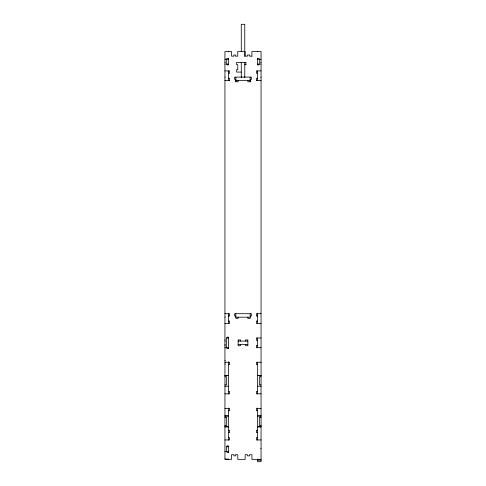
<?xml version="1.0" encoding="UTF-8"?>
<svg xmlns="http://www.w3.org/2000/svg" width="486" height="486" viewBox="0 0 486 486"><rect width="100%" height="100%" fill="white"/><g stroke="black" fill="none" stroke-linecap="round" stroke-linejoin="round"><path stroke-width="0.73" d="M238.152 80.627L238.152 81.794L235.819 81.794L235.819 79.461L234.659 79.461L234.659 77.128L251.359 77.128L251.359 79.461L250.193 79.461L250.193 81.794L247.866 81.794L247.866 80.627M241.269 76.812L241.269 77.128L241.269 62.366M244.768 76.351L244.768 77.128L244.768 62.366M251.936 56.151L249.585 56.151L249.604 54.991L247.453 54.991L247.453 56.151L245.12 56.151L245.138 51.492L237.757 51.492L237.757 56.151L235.424 56.151L235.443 54.991L233.857 54.991L233.857 56.151L231.524 56.151L231.524 51.492L224.939 51.492L224.939 459.367L231.543 459.367L231.543 454.708L233.869 454.708L233.869 455.874L235.443 455.874L235.443 454.708L237.775 454.708L237.775 459.367L245.138 459.367L245.138 454.708L247.465 454.708L247.465 455.874L249.604 455.874L249.604 454.708L251.936 454.708L251.936 459.367L261.061 459.367M224.939 59.262L228.432 59.262M257.568 59.262L261.061 59.262M224.939 62.366L225.267 62.366M260.733 62.366L261.061 62.366M224.939 64.116L225.267 64.116M226.683 64.116L228.432 64.116A0.875 0.875 0 0 1 227.557 64.99A0.875 0.875 0 0 1 226.683 64.116L226.683 59.116A0.668 0.668 0 0 1 226.889 58.648L227.084 58.502A1.033 1.033 0 0 1 228.031 58.502L228.286 58.703A0.656 0.656 0 0 1 228.432 59.116M259.317 64.116L257.568 64.116A0.875 0.875 0 0 0 258.443 64.99A0.875 0.875 0 0 0 259.317 64.116L259.317 59.116A0.656 0.656 0 0 0 259.166 58.709L258.916 58.502A1.033 1.033 0 0 0 257.969 58.502L257.768 58.648A0.668 0.668 0 0 0 257.562 59.116M260.733 64.116L261.061 64.116M244.75 64.699L245.928 64.699M224.939 70.913L229.599 70.913L229.599 73.246L228.432 73.246M261.061 70.913L256.401 70.913L256.401 73.246L257.568 73.246M241.269 72.08L236.591 72.08L236.609 69.747L237.775 69.747L237.775 64.699L236.591 64.699L236.609 62.366L245.928 62.366L245.916 64.699M224.939 77.128L225.267 77.128M260.733 77.128L261.061 77.128M228.432 78.295L229.617 78.295L229.617 80.627M257.586 78.295L256.401 78.295L256.42 80.627M224.939 80.627L229.696 80.627M235.813 80.627L250.187 80.627M256.304 80.627L261.061 80.627M224.939 313.701L229.599 313.701L229.599 316.028L228.432 316.028M261.061 313.701L256.401 313.701L256.401 316.028L257.568 316.028M235.819 316.028L234.659 316.028L234.659 313.701L251.359 313.701L251.359 316.028L250.193 316.028M224.939 317.194L225.267 317.194M235.813 317.194L250.187 317.194M228.432 321.082L229.599 321.082L229.599 323.409L224.939 323.409M257.568 321.082L256.401 321.082L256.401 323.409L261.061 323.409M226.683 337.977L228.432 337.977A0.875 0.875 0 0 0 227.557 337.102A0.875 0.875 0 0 0 226.683 337.977L226.683 347.69A0.875 0.875 0 0 0 227.557 348.565A0.875 0.875 0 0 0 228.432 347.69L224.939 347.69M261.061 337.977L256.401 337.977L256.401 340.309L257.568 340.309M224.939 339.921L225.267 339.921M224.939 341.087L225.267 341.087M238.146 341.087L247.854 341.087M224.939 344.58L225.267 344.58M238.146 344.58L247.854 344.58M257.568 345.358L256.401 345.358L256.401 347.69L261.061 347.69M224.939 345.746L225.267 345.746M224.939 360.509L225.267 360.509M224.939 362.258L229.599 362.258L229.599 364.585L228.432 364.585M261.061 362.258L256.401 362.258L256.401 364.585L257.568 364.585M224.939 364.002L225.267 364.002M224.939 375.356L228.432 375.356M257.568 375.356L261.061 375.356M224.939 375.405L228.432 375.405M257.568 375.405L261.061 375.405M224.939 376.735L226.683 376.735L226.683 384.894L224.939 384.894M261.061 376.735L259.317 376.735L259.317 384.894L261.061 384.894M224.939 386.273L228.432 386.224M257.568 386.224L261.061 386.224M228.432 391.485L229.599 391.485L229.599 393.818L224.939 393.818M257.568 391.485L256.401 391.485L256.401 393.818L261.061 393.818M224.939 408.386L229.599 408.386L229.599 410.713L228.432 410.713M261.061 408.386L256.401 408.386L256.401 410.713L257.568 410.713M224.939 415.931L228.432 415.931M257.568 415.931L261.061 415.931M224.939 415.98L228.432 415.98M257.568 415.98L261.061 415.98M224.939 417.31L226.683 417.31L226.683 425.469L224.939 425.469M261.061 417.31L259.317 417.31L259.317 425.469L261.061 425.469M224.939 426.799L228.432 426.799M257.568 426.799L261.061 426.799M224.939 426.848L228.432 426.848M257.568 426.848L261.061 426.848M228.432 430.238L229.599 430.238L229.599 432.564L228.432 432.564M257.568 430.238L256.401 430.238L256.401 432.564L257.568 432.564M228.432 437.619L229.599 437.619L229.599 439.945L224.939 439.945M257.568 437.619L256.401 437.619L256.401 439.945L261.061 439.945M226.683 446.743L228.432 446.743A0.875 0.875 0 0 0 227.557 445.869A0.875 0.875 0 0 0 226.683 446.743L226.683 451.743A0.656 0.656 0 0 0 226.834 452.156L227.084 452.363A1.033 1.033 0 0 0 228.031 452.357L228.232 452.217A0.668 0.668 0 0 0 228.438 451.743M260.733 448.493L261.061 448.493M224.939 451.597L228.432 451.597M224.939 459.033L228.432 459.033L228.432 459.367M257.787 459.033L257.568 461.694L261.061 461.7L261.061 51.492L251.918 51.492L251.918 56.151M257.568 460.145L261.061 460.145M257.568 51.492L257.568 51.832M257.586 58.192L257.568 64.845M257.586 70.853L257.568 80.627M257.568 313.701L257.568 323.409M257.568 337.977L257.568 347.69M257.568 362.258L257.568 393.964M257.568 407.948L257.568 440.091M250.187 77.128L250.193 81.794M250.187 313.701L250.193 318.36L247.866 318.36L247.866 317.194M245.533 341.087L245.533 339.921L247.866 339.921L247.866 345.746L245.533 345.746L245.533 344.58M244.768 56.583L244.768 24.3L241.269 24.3L241.269 51.492M240.485 341.087L240.485 339.921L238.152 339.921L238.152 345.746L240.485 345.746L240.485 344.58M238.152 317.194L238.152 318.36L235.819 318.36L235.813 313.701M235.813 77.128L235.819 81.794M228.432 51.492L228.432 51.832M228.45 58.192L228.432 64.845M228.45 70.853L228.432 80.627M228.432 313.701L228.432 323.409M228.432 337.102L228.432 348.711M228.432 361.772L228.432 393.964M228.432 407.948L228.432 440.091M228.432 445.869L228.432 452.764"/></g></svg>
